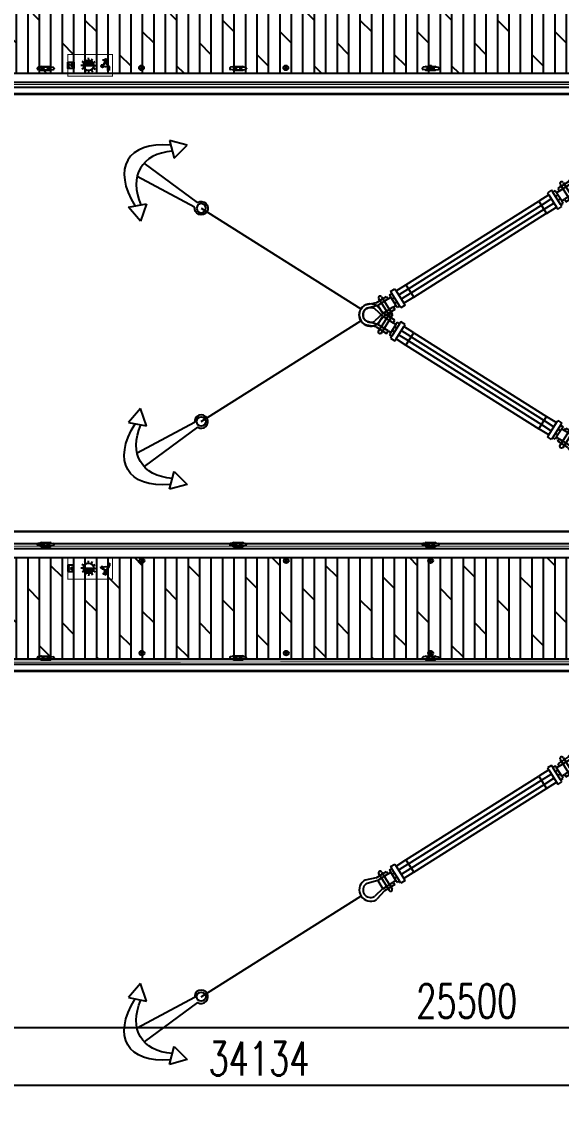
# Model space of a CAD drawing. Extents: x -18540 to 926017, y -610001 to -56924.
# Drawn here: x 65847 to 77060, y -135977 to -113362 of the extents above; entities that cross this region are included whole.
import ezdxf

# ---------------------------------------------------------------- set-up
doc = ezdxf.new("R2010")
doc.units = 0
doc.header["$LTSCALE"] = 10
doc.header["$MEASUREMENT"] = 0
for name, color, linetype in [('AECOM-园建', 2, 'Continuous'), ('W-_ANTICOLLISION防撞措施', 6, 'Continuous'), ('W-PLASTIC_RAILINGS塑木栏杆', 6, 'Continuous'), ('W-STEEL_FRAME钢架', 3, 'Continuous'), ('W-WOOD_FLOOR木地板', 30, 'Continuous'), ('系船栓', 132, 'Continuous')]:
    doc.layers.add(name, color=color, linetype=linetype)
doc.styles.add('STANDARD_T3', font='simplex.shx', dxfattribs={"width": 0.7, "bigfont": 'gbcbig.shx'})
doc.dimstyles.new('W&&200', dxfattribs={"dimtxt": 700, "dimasz": 200, "dimexe": 500, "dimexo": 600, "dimgap": 200, "dimtad": 1, "dimdec": 0, "dimzin": 0, "dimdsep": 46, "dimtxsty": 'STANDARD_T3', "dimcen": 0.09, "dimclrd": 1, "dimclre": 1, "dimclrt": 7, "dimazin": 2, "dimtfac": 1, "dimtdec": 0, "dimtix": 1, "dimtmove": 2, "dimatfit": 3, "dimfxl": 100, "dimtolj": 1, "dimtzin": 0, "dimarcsym": 0})

# ---------------------------------------------------------------- blocks, each defined once
blk = doc.blocks.new('*D133')
at = {"layer": 'Defpoints', "color": 0, "transparency": 16777216}
for p in [(60847, -123220), (89891, -123220), (87845, -124220)]:
    blk.add_point(p, dxfattribs=at)
at = {"layer": 'W-WOOD_FLOOR木地板', "color": 1, "lineweight": -2, "transparency": 16777216}
for p, q in [((89891, -123020), (89891, -122820)), ((89791, -123220), (90391, -123220)), ((89891, -124220), (89891, -123220)), ((89791, -124220), (90391, -124220)), ((89891, -124420), (89891, -124620))]:
    blk.add_line(p, q, dxfattribs=at)
at = {"layer": 'W-WOOD_FLOOR木地板', "color": 1, "transparency": 16777216}
for points in [[(89858, -123020), (89924, -123020), (89891, -123220)], [(89858, -124420), (89924, -124420), (89891, -124220)]]:
    blk.add_solid(points, dxfattribs=at)
at = {"layer": 'W-WOOD_FLOOR木地板', "color": 7, "transparency": 16777216, "insert": (89341, -123720), "char_height": 700, "attachment_point": 5, "rotation": 90, "style": 'STANDARD_T3'}
blk.add_mtext('\\A1;1000', dxfattribs=at)
blk = doc.blocks.new('*D134')
at = {"layer": 'Defpoints', "color": 0, "transparency": 16777216}
for p in [(60847, -115720), (89891, -115720), (60847, -123220)]:
    blk.add_point(p, dxfattribs=at)
at = {"layer": 'W-WOOD_FLOOR木地板', "color": 1, "lineweight": -2, "transparency": 16777216}
for p, q in [((89791, -115720), (90391, -115720)), ((89891, -123020), (89891, -115920)), ((89791, -123220), (90391, -123220))]:
    blk.add_line(p, q, dxfattribs=at)
at = {"layer": 'W-WOOD_FLOOR木地板', "color": 1, "transparency": 16777216}
for points in [[(89858, -115920), (89924, -115920), (89891, -115720)], [(89858, -123020), (89924, -123020), (89891, -123220)]]:
    blk.add_solid(points, dxfattribs=at)
at = {"layer": 'W-WOOD_FLOOR木地板', "color": 7, "transparency": 16777216, "insert": (89341, -119470), "char_height": 700, "width": 822.06, "attachment_point": 5, "rotation": 90, "style": 'STANDARD_T3'}
blk.add_mtext('\\A1;7500', dxfattribs=at)
blk = doc.blocks.new('*D135')
at = {"layer": 'Defpoints', "color": 0, "transparency": 16777216}
for p in [(62347, -114720), (89891, -114720), (60847, -115720)]:
    blk.add_point(p, dxfattribs=at)
at = {"layer": 'W-WOOD_FLOOR木地板', "color": 1, "lineweight": -2, "transparency": 16777216}
for p, q in [((89891, -114520), (89891, -114320)), ((89791, -114720), (90391, -114720)), ((89891, -115720), (89891, -114720)), ((89791, -115720), (90391, -115720)), ((89891, -115920), (89891, -116120))]:
    blk.add_line(p, q, dxfattribs=at)
at = {"layer": 'W-WOOD_FLOOR木地板', "color": 1, "transparency": 16777216}
for points in [[(89858, -114520), (89924, -114520), (89891, -114720)], [(89858, -115920), (89924, -115920), (89891, -115720)]]:
    blk.add_solid(points, dxfattribs=at)
at = {"layer": 'W-WOOD_FLOOR木地板', "color": 7, "transparency": 16777216, "insert": (89341, -115220), "char_height": 700, "attachment_point": 5, "rotation": 90, "style": 'STANDARD_T3'}
blk.add_mtext('\\A1;1000', dxfattribs=at)
blk = doc.blocks.new('*D136')
at = {"layer": 'Defpoints', "color": 0, "transparency": 16777216}
for p in [(87845, -112220), (89891, -112220), (62347, -114720)]:
    blk.add_point(p, dxfattribs=at)
at = {"layer": 'W-WOOD_FLOOR木地板', "color": 1, "lineweight": -2, "transparency": 16777216}
for p, q in [((89791, -112220), (90391, -112220)), ((89891, -114520), (89891, -112420)), ((89791, -114720), (90391, -114720))]:
    blk.add_line(p, q, dxfattribs=at)
at = {"layer": 'W-WOOD_FLOOR木地板', "color": 1, "transparency": 16777216}
for points in [[(89858, -112420), (89924, -112420), (89891, -112220)], [(89858, -114520), (89924, -114520), (89891, -114720)]]:
    blk.add_solid(points, dxfattribs=at)
at = {"layer": 'W-WOOD_FLOOR木地板', "color": 7, "transparency": 16777216, "insert": (89341, -113470), "char_height": 700, "attachment_point": 5, "rotation": 90, "style": 'STANDARD_T3'}
blk.add_mtext('\\A1;2500', dxfattribs=at)
blk = doc.blocks.new('*D127')
at = {"layer": 'Defpoints', "color": 0, "transparency": 16777216}
for p in [(53713, -132039), (87845, -132039), (87845, -135477)]:
    blk.add_point(p, dxfattribs=at)
at = {"layer": 'W-WOOD_FLOOR木地板', "color": 1, "lineweight": -2, "transparency": 16777216}
for p, q in [((53713, -135377), (53713, -135977)), ((87845, -135377), (87845, -135977)), ((53913, -135477), (87645, -135477))]:
    blk.add_line(p, q, dxfattribs=at)
at = {"layer": 'W-WOOD_FLOOR木地板', "color": 1, "transparency": 16777216}
for points in [[(53913, -135443), (53913, -135510), (53713, -135477)], [(87645, -135443), (87645, -135510), (87845, -135477)]]:
    blk.add_solid(points, dxfattribs=at)
at = {"layer": 'W-WOOD_FLOOR木地板', "color": 7, "transparency": 16777216, "insert": (70779, -134927), "char_height": 700, "attachment_point": 5, "style": 'STANDARD_T3'}
blk.add_mtext('\\A1;34134', dxfattribs=at)
blk = doc.blocks.new('A$C1404ab31')
at = {"layer": 'AECOM-园建', "color": 5}
for p, q in [((23004, 3037), (22894, 3512)), ((22894, 3512), (23361, 3370)), ((23361, 3370), (23004, 3037)), ((21855, 2376), (23608, 2503)), ((21855, 2227), (23575, 2103)), ((22978, 1625), (22868, 1150)), ((23335, 1292), (22978, 1625)), ((22868, 1150), (23335, 1292))]:
    blk.add_line(p, q, dxfattribs=at)
at = {"layer": 'AECOM-园建', "color": 7}
for p, q in [((10101, 2523), (9814, 2599)), ((16091, 2520), (16378, 2596)), ((10094, 2446), (9811, 2500)), ((10093, 2446), (10418, 2446)), ((10418, 2523), (10101, 2523)), ((10418, 2446), (10418, 2523)), ((15775, 2443), (15775, 2520)), ((15775, 2520), (16091, 2520)), ((16099, 2443), (15775, 2443)), ((16098, 2443), (16381, 2497)), ((10093, 2190), (9816, 2107)), ((10099, 2112), (9818, 2009)), ((10417, 2189), (10093, 2190)), ((15775, 2110), (15775, 2187)), ((15775, 2187), (16099, 2187)), ((16093, 2110), (15775, 2110)), ((16093, 2110), (16373, 2006)), ((16099, 2187), (16375, 2104))]:
    blk.add_line(p, q, dxfattribs=at)
at = {"layer": 'AECOM-园建', "color": 4}
for p, q in [((10093, 2190), (10093, 2446)), ((10503, 2383), (10579, 2383)), ((11015, 2382), (10707, 2382)), ((15175, 2381), (15485, 2381)), ((15690, 2380), (15613, 2380)), ((16099, 2187), (16099, 2443)), ((10503, 2254), (10579, 2254)), ((11016, 2254), (10708, 2254)), ((15176, 2252), (15484, 2252)), ((15689, 2252), (15613, 2252))]:
    blk.add_line(p, q, dxfattribs=at)
at = {"layer": 'AECOM-园建', "color": 6}
for p, q in [((10209, 2049), (10209, 2568)), ((10301, 2057), (10299, 2584)), ((15891, 2055), (15893, 2582)), ((15983, 2046), (15983, 2566))]:
    blk.add_line(p, q, dxfattribs=at)
at = {"layer": 'AECOM-园建'}
for p, q in [((10503, 2446), (10417, 2446)), ((10503, 2446), (10502, 2190)), ((10580, 2510), (10503, 2511)), ((10503, 2511), (10503, 2446)), ((10580, 2510), (10579, 2125)), ((10708, 2575), (10580, 2575)), ((10580, 2575), (10580, 2510)), ((10708, 2125), (10707, 2510)), ((10708, 2510), (10708, 2575)), ((11017, 2511), (10708, 2510)), ((15175, 2509), (11015, 2511)), ((15175, 2381), (11015, 2382)), ((11016, 2125), (11017, 2511)), ((15176, 2123), (15175, 2509)), ((15175, 2509), (15484, 2508)), ((15484, 2508), (15484, 2573)), ((15484, 2573), (15613, 2573)), ((15484, 2123), (15485, 2508)), ((15613, 2573), (15613, 2508)), ((15613, 2508), (15689, 2508)), ((15613, 2508), (15613, 2123)), ((15689, 2508), (15690, 2444)), ((15690, 2444), (15689, 2188)), ((15690, 2444), (15775, 2444)), ((5331, 2302), (9500, 2302)), ((10099, 2112), (10417, 2112)), ((10417, 2189), (10502, 2190)), ((10417, 2112), (10417, 2189)), ((10502, 2190), (10502, 2125)), ((10502, 2125), (10580, 2125)), ((10580, 2125), (10580, 2061)), ((10580, 2061), (10708, 2061)), ((10708, 2061), (10708, 2125)), ((10708, 2125), (11016, 2125)), ((15176, 2252), (11015, 2254)), ((15176, 2123), (11016, 2125)), ((15484, 2123), (15176, 2123)), ((15484, 2059), (15484, 2123)), ((15612, 2059), (15484, 2059)), ((15689, 2123), (15612, 2123)), ((15612, 2123), (15612, 2059)), ((15775, 2187), (15689, 2188)), ((15689, 2188), (15689, 2123)), ((21692, 2299), (16692, 2299))]:
    blk.add_line(p, q, dxfattribs=at)
at = {"layer": 'AECOM-园建', "color": 5}
blk.add_circle((21692, 2299), 121, dxfattribs=at)
at = {"layer": 'AECOM-园建', "color": 7}
for centre, radius, start, end in [((9800, 2302), 300, 93.2906, 265.3301), ((9789, 2502), 100, 75.19, 93.2906), ((16404, 2499), 100, 86.6579, 104.7584), ((16392, 2299), 300, 274.6184, 86.6579), ((9800, 2302), 200, 94.4761, 262.9659), ((9792, 2402), 100, 79.0739, 94.4761), ((16400, 2399), 100, 85.4723, 100.8746), ((16392, 2299), 200, 276.9826, 85.4723), ((9788, 2203), 100, 262.9659, 286.6022), ((16404, 2200), 100, 253.3463, 276.9826), ((9784, 2103), 100, 265.3301, 290.2049), ((16408, 2100), 100, 249.7436, 274.6184)]:
    blk.add_arc(centre, radius, start, end, dxfattribs=at)
at = {"layer": 'AECOM-园建', "color": 6}
for centre, radius, start, end in [((10254, 2576), 45.7, 10.5638, 190.32), ((15938, 2573), 45.7, 349.6285, 169.3847), ((10255, 2053), 46, 185.0754, 5.0754), ((15937, 2051), 46, 174.8731, 354.8731)]:
    blk.add_arc(centre, radius, start, end, dxfattribs=at)
at = {"layer": 'AECOM-园建', "color": 5}
blk.add_arc((21693, 2302), 178, 24.7518, 335.2482, dxfattribs=at)
at = {"layer": 'AECOM-园建', "color": 5, "extrusion": (0, 0, -1)}
for major_axis, ratio, start_param, end_param in [((-2789, 0), 0.481769, 2.390642, 3.92559), ((2393, 0), 0.561367, 5.641862, 6.962221)]:
    blk.add_ellipse((21227, 2364), major_axis=major_axis, ratio=ratio, start_param=start_param, end_param=end_param, dxfattribs=at)
blk = doc.blocks.new('*D130')
at = {"color": 1, "lineweight": -2, "transparency": 16777216}
for p, q in [((91689, -102720), (92289, -102720)), ((91789, -130520), (91789, -102920)), ((91689, -130720), (92289, -130720))]:
    blk.add_line(p, q, dxfattribs=at)
at = {"color": 1, "transparency": 16777216}
for points in [[(91755, -102920), (91822, -102920), (91789, -102720)], [(91755, -130520), (91822, -130520), (91789, -130720)]]:
    blk.add_solid(points, dxfattribs=at)
at = {"layer": 'Defpoints', "color": 0, "transparency": 16777216}
for p in [(60847, -102720), (91789, -102720), (60847, -130720)]:
    blk.add_point(p, dxfattribs=at)
at = {"color": 7, "transparency": 16777216, "insert": (91239, -116720), "char_height": 700, "attachment_point": 5, "rotation": 90, "style": 'STANDARD_T3'}
blk.add_mtext('\\A1;28000', dxfattribs=at)
blk = doc.blocks.new('*D143')
at = {"layer": 'Defpoints', "color": 0, "transparency": 16777216}
for p in [(87845, -126720), (60847, -127720), (89891, -127720)]:
    blk.add_point(p, dxfattribs=at)
at = {"layer": 'W-WOOD_FLOOR木地板', "color": 1, "lineweight": -2, "transparency": 16777216}
for p, q in [((89891, -126520), (89891, -126320)), ((89791, -126720), (90391, -126720)), ((89891, -126720), (89891, -127720)), ((89791, -127720), (90391, -127720)), ((89891, -127920), (89891, -128120))]:
    blk.add_line(p, q, dxfattribs=at)
at = {"layer": 'W-WOOD_FLOOR木地板', "color": 1, "transparency": 16777216}
for points in [[(89858, -126520), (89924, -126520), (89891, -126720)], [(89858, -127920), (89924, -127920), (89891, -127720)]]:
    blk.add_solid(points, dxfattribs=at)
at = {"layer": 'W-WOOD_FLOOR木地板', "color": 7, "transparency": 16777216, "insert": (89341, -127220), "char_height": 700, "attachment_point": 5, "rotation": 90, "style": 'STANDARD_T3'}
blk.add_mtext('\\A1;1000', dxfattribs=at)
blk = doc.blocks.new('*D144')
at = {"layer": 'Defpoints', "color": 0, "transparency": 16777216}
for p in [(60847, -127720), (60847, -130720), (89884, -130720)]:
    blk.add_point(p, dxfattribs=at)
at = {"layer": 'W-WOOD_FLOOR木地板', "color": 1, "lineweight": -2, "transparency": 16777216}
for p, q in [((89784, -127720), (90384, -127720)), ((89884, -127920), (89884, -130520)), ((89784, -130720), (90384, -130720))]:
    blk.add_line(p, q, dxfattribs=at)
at = {"layer": 'W-WOOD_FLOOR木地板', "color": 1, "transparency": 16777216}
for points in [[(89850, -127920), (89917, -127920), (89884, -127720)], [(89850, -130520), (89917, -130520), (89884, -130720)]]:
    blk.add_solid(points, dxfattribs=at)
at = {"layer": 'W-WOOD_FLOOR木地板', "color": 7, "transparency": 16777216, "insert": (89334, -129220), "char_height": 700, "attachment_point": 5, "rotation": 90, "style": 'STANDARD_T3'}
blk.add_mtext('\\A1;3000', dxfattribs=at)
blk = doc.blocks.new('dimaideng')
for p, q in [((564094, -312860), (564168, -312927)), ((564165, -312857), (564096, -312930))]:
    blk.add_line(p, q)
blk.add_circle((564131, -312893), 50)
blk = doc.blocks.new('*U112')
for p in [(-564131, 313854), (-564131, 311933)]:
    blk.add_blockref('dimaideng', p)
blk = doc.blocks.new('*U113')
at = {"color": 0, "linetype": 'ByBlock', "lineweight": -2, "transparency": 16777216}
for p in [(6000, 0), (9000, 0), (12000, 0)]:
    blk.add_blockref('*U112', p, dxfattribs=at)
blk = doc.blocks.new('*U108')
for p in [(-564131, 313854), (-564131, 311933)]:
    blk.add_blockref('dimaideng', p)
blk = doc.blocks.new('*U109')
at = {"color": 0, "linetype": 'ByBlock', "lineweight": -2, "transparency": 16777216}
for p in [(6000, 0), (9000, 0), (12000, 0)]:
    blk.add_blockref('*U108', p, dxfattribs=at)
blk = doc.blocks.new('*D2572')
at = {"layer": 'Defpoints', "color": 0, "transparency": 16777216}
for p in [(62347, -126720), (87847, -126720), (87847, -134279)]:
    blk.add_point(p, dxfattribs=at)
at = {"layer": 'W-WOOD_FLOOR木地板', "color": 1, "lineweight": -2, "transparency": 16777216}
for p, q in [((62347, -134179), (62347, -134779)), ((62547, -134279), (87647, -134279)), ((87847, -134179), (87847, -134779))]:
    blk.add_line(p, q, dxfattribs=at)
at = {"layer": 'W-WOOD_FLOOR木地板', "color": 1, "transparency": 16777216}
for points in [[(62547, -134245), (62547, -134312), (62347, -134279)], [(87647, -134245), (87647, -134312), (87847, -134279)]]:
    blk.add_solid(points, dxfattribs=at)
at = {"layer": 'W-WOOD_FLOOR木地板', "color": 7, "transparency": 16777216, "insert": (75097, -133729), "char_height": 700, "attachment_point": 5, "style": 'STANDARD_T3'}
blk.add_mtext('\\A1;25500', dxfattribs=at)

msp = doc.modelspace()

# ---------------------------------------------------------------- hatches: boundary and pattern name
for points in [[(67344.7, -114270.6, 1), (67129.6, -114270.6)], [(67344.7, -124726.3, -1), (67129.6, -124726.3)]]:
    msp.add_hatch(color=3).paths.add_polyline_path(points)
at = {"layer": 'W-WOOD_FLOOR木地板'}
h = msp.add_hatch(dxfattribs=at)
h.set_pattern_fill('DOLMIT', color=256, scale=300, angle=90)
h.set_pattern_definition([(90, (30020.59, -629584.35), (-238.12262, 1e-14), []), (135, (30020.6, -629584.35), (-476.2449, -476.2449), [336.7564, -673.512])])
h.paths.add_polyline_path([(62316.9, -112319.6), (60747.3, -111273.1), (60747.3, -115443.7), (62260.9, -114434.6), (87745.3, -114434.6), (87745.3, -112319.6)])
h = msp.add_hatch(dxfattribs=at)
h.set_pattern_fill('DOLMIT', color=256, scale=300, angle=90)
h.set_pattern_definition([(90, (30020.59, -641637.88), (-238.12262, 1e-14), []), (135, (30020.6, -641637.9), (-476.2449, -476.2449), [336.7564, -673.512])])
h.paths.add_polyline_path([(62316.9, -126620.5), (60747.3, -127666.9), (60747.3, -123497.6), (62278.1, -124504.6), (87745.1, -124505.7), (87745.1, -126620.5)])

# ---------------------------------------------------------------- linework, layer by layer
at = {"color": 5}
for p, q in [((66827, -114224.5), (66837.3, -114224.5)), ((66827, -114247), (66837.3, -114247)), ((66827, -114285.2), (66837.3, -114285.2)), ((66827, -114307.6), (66837.3, -114307.6)), ((66883.1, -114254.6), (66893.3, -114254.6)), ((66883.1, -114277.1), (66893.3, -114277.1)), ((66827, -124689.3), (66837.3, -124689.3)), ((66827, -124711.7), (66837.3, -124711.7)), ((66827, -124749.9), (66837.3, -124749.9)), ((66827, -124772.4), (66837.3, -124772.4)), ((66883.1, -124719.8), (66893.3, -124719.8)), ((66883.1, -124742.2), (66893.3, -124742.2))]:
    msp.add_line(p, q, dxfattribs=at)
for p, q in [((67129.6, -114270.6), (67344.7, -114270.6)), ((67129.6, -124726.3), (67344.7, -124726.3))]:
    msp.add_line(p, q)
at = {"const_width": 20}
for points in [[(66803.4, -114041.9), (67732.2, -114041.9), (67732.2, -114492.1), (66803.4, -114492.1)], [(66803.4, -124954.9), (67732.2, -124954.9), (67732.2, -124504.8), (66803.4, -124504.8)]]:
    msp.add_lwpolyline(points, close=True, dxfattribs=at)
for points in [[(66803.4, -114202.9), (66931.6, -114202.9), (66931.6, -114331.1), (66803.4, -114331.1)], [(66803.4, -124794), (66931.6, -124794), (66931.6, -124665.8), (66803.4, -124665.8)]]:
    msp.add_lwpolyline(points, close=True)
at = {"color": 0}
for points in [[(67136.5, -114211.8), (67101.7, -114190.2)], [(67178.4, -114170.1), (67156.3, -114133.1)], [(67238.9, -114153.2), (67237.1, -114109.2)], [(67294, -114167.8), (67315.6, -114133)], [(67339.5, -114213.9), (67376.4, -114191.8)], [(67121.6, -114270.9), (67077.9, -114268.7)], [(67134.7, -114327.3), (67097.8, -114349.3)], [(67180.5, -114369.3), (67158.6, -114408.1)], [(67235.3, -114388), (67237.3, -114427.9)], [(67295.9, -114371.1), (67318, -114408)], [(67337.8, -114329.3), (67376.5, -114351.1)], [(67352.7, -114270.3), (67396.5, -114268.5)], [(67180.5, -124627.5), (67158.6, -124588.7)], [(67235.3, -124608.9), (67237.3, -124569)], [(67295.9, -124625.8), (67318, -124588.9)], [(67121.6, -124726), (67077.9, -124728.2)], [(67134.7, -124669.6), (67097.8, -124647.6)], [(67136.5, -124785), (67101.7, -124806.7)], [(67178.4, -124826.8), (67156.3, -124863.7)], [(67294, -124829.1), (67315.6, -124863.9)], [(67337.8, -124667.6), (67376.5, -124645.7)], [(67339.5, -124783), (67376.4, -124805.1)], [(67352.7, -124726.6), (67396.5, -124728.4)], [(67238.9, -124843.7), (67237.1, -124887.6)]]:
    msp.add_lwpolyline(points, dxfattribs=at)
at = {"color": 3}
for points in [[(67633.5, -114163.7), (67540.2, -114163.2), (67536.5, -114154.9), (67577.6, -114144.7)], [(67599.3, -114198.6), (67571, -114197.2), (67570.4, -114209.4)], [(67571.4, -114189.1), (67571.6, -114185)], [(67599.7, -114190.5), (67571.4, -114189.1)], [(67596.3, -114178.1), (67575.8, -114181.2), (67571.6, -114185)], [(67572.6, -114164.8), (67578, -114136.7), (67594.2, -114137.5)], [(67575, -114197.4), (67575.4, -114189.3)], [(67576.6, -114165), (67575.8, -114181.2)], [(67579.9, -114181.3), (67579.5, -114189.5)], [(67592.2, -114177.9), (67591.6, -114190.1)], [(67592.8, -114165.8), (67592.2, -114177.9)], [(67633.5, -114163.7), (67633.9, -114155.6), (67594, -114141.5)], [(67594.2, -114137.5), (67597.1, -114161.9)], [(67595.3, -114198.4), (67595.7, -114190.3)], [(67596.3, -114178.1), (67600.1, -114182.3), (67599.7, -114190.5)], [(67599.3, -114198.6), (67602.8, -114211)], [(67494.5, -114266.5), (67492.9, -114298.9)], [(67513.3, -114295.8), (67492.9, -114298.9)], [(67514.7, -114267.5), (67494.5, -114266.5)], [(67498.8, -114262.6), (67496.8, -114303.1)], [(67521.2, -114300.3), (67496.8, -114303.1)], [(67519, -114263.6), (67498.8, -114262.6)], [(67514.9, -114263.4), (67513.1, -114299.9)], [(67529.8, -114292.6), (67517.6, -114292)], [(67530.8, -114272.3), (67518.6, -114271.7)], [(67519.4, -114255.5), (67531.6, -114256.1)], [(67519.4, -114255.5), (67520.8, -114308.3), (67533, -114308.9)], [(67530.8, -114272.3), (67529.8, -114292.6), (67533, -114308.9)], [(67531.6, -114256.1), (67530.8, -114272.3)], [(67539.2, -114264.6), (67531.2, -114264.2)], [(67533, -114308.9), (67537.7, -114297), (67550, -114293.6)], [(67556.2, -114249.2), (67551.6, -114261.1), (67539.2, -114264.6)], [(67619, -114292.9), (67586.2, -114299.4), (67550, -114293.6)], [(67556.2, -114249.2), (67557.2, -114229)], [(67613.7, -114235.8), (67557, -114233)], [(67565.5, -114225.3), (67557.2, -114229)], [(67613.9, -114231.8), (67557.2, -114229)], [(67565.5, -114225.3), (67566.1, -114213.2)], [(67565.5, -114225.3), (67606, -114227.3), (67613.9, -114231.8)], [(67566.1, -114213.2), (67570.4, -114209.3), (67574.2, -114213.6)], [(67602.8, -114210.9), (67570.4, -114209.3)], [(67574.2, -114213.6), (67573.6, -114225.7)], [(67574.2, -114213.6), (67594.7, -114210.5)], [(67593.9, -114226.7), (67594.7, -114210.5), (67606.8, -114211.1)], [(67606, -114227.3), (67606.8, -114211.1)], [(67632.8, -114261.1), (67617.2, -114248.1), (67613.9, -114231.8)], [(67619, -114292.9), (67631, -114297.6), (67634.4, -114309.9)], [(67632.8, -114261.1), (67656.1, -114282.6), (67667, -114307.5), (67670.5, -114319.8)], [(67634.4, -114309.9), (67634, -114318)], [(67634, -114318), (67670.5, -114319.8)], [(67635.3, -114374.9), (67635.5, -114370.9), (67635.9, -114362.7)], [(67636.1, -114358.7), (67636.3, -114354.6), (67636.7, -114346.5)], [(67636.9, -114342.5), (67637.1, -114338.4), (67637.5, -114330.3)], [(67637.7, -114326.3), (67637.9, -114322.2), (67638.1, -114318.2)], [(67639.3, -114375.1), (67638.1, -114318.2)], [(67643.4, -114375.3), (67643.6, -114371.3), (67643.8, -114367.2), (67639.9, -114362.9)], [(67640.1, -114358.9), (67640.3, -114354.8), (67640.7, -114346.7)], [(67640.9, -114342.7), (67641.1, -114338.6), (67641.5, -114330.5)], [(67641.7, -114326.5), (67641.9, -114322.4), (67642.1, -114318.4)], [(67643.4, -114375.3), (67643.6, -114371.3), (67644, -114363.1)], [(67644.2, -114359.1), (67644.4, -114355), (67644.8, -114346.9)], [(67645, -114342.9), (67645.2, -114338.8), (67645.6, -114330.7)], [(67645.8, -114326.7), (67646, -114322.6), (67646.2, -114318.6)], [(67647.4, -114375.5), (67646.2, -114318.6)], [(67648, -114363.3), (67648.2, -114359.3), (67648.8, -114347.1)], [(67649, -114343.1), (67649.2, -114339), (67649.6, -114330.9)], [(67649.8, -114326.9), (67650, -114322.8), (67650.2, -114318.8)], [(67651.5, -114375.7), (67651.9, -114367.6)], [(67651.5, -114375.7), (67651.9, -114367.6)], [(67652.1, -114363.5), (67652.3, -114359.5), (67652.7, -114351.4)], [(67652.9, -114347.3), (67653.1, -114343.3), (67653.7, -114331.1)], [(67653.9, -114327.1), (67654.1, -114323), (67654.3, -114319)], [(67655.5, -114375.9), (67654.3, -114319)], [(67659.6, -114376.1), (67659.8, -114372.1), (67655.9, -114367.8)], [(67656.1, -114363.7), (67656.3, -114359.7), (67656.7, -114351.6)], [(67656.9, -114347.5), (67657.1, -114343.5), (67657.5, -114335.4)], [(67657.7, -114331.3), (67657.9, -114327.3), (67658.3, -114319.2)], [(67659.6, -114376.1), (67660, -114368)], [(67660.2, -114363.9), (67660.4, -114359.9), (67660.8, -114351.8)], [(67661, -114347.7), (67661.2, -114343.7), (67661.6, -114335.6)], [(67661.8, -114331.5), (67662, -114327.5), (67662.4, -114319.4)], [(67663.6, -114376.3), (67662.4, -114319.4)], [(67667.7, -114376.5), (67667.9, -114372.5), (67664, -114368.2)], [(67664.2, -114364.1), (67664.4, -114360.1), (67664.8, -114352)], [(67665, -114347.9), (67665.2, -114343.9), (67665.6, -114335.8)], [(67665.8, -114331.7), (67666, -114327.7), (67666.4, -114319.6)], [(67667.7, -114376.5), (67668.1, -114368.4)], [(67668.3, -114364.3), (67668.5, -114360.3), (67668.9, -114352.2)], [(67669.1, -114348.1), (67669.3, -114344.1), (67669.7, -114336)], [(67669.9, -114331.9), (67670.1, -114327.9), (67670.5, -114319.8)], [(67494.5, -124730.4), (67492.9, -124698)], [(67513.3, -124701.1), (67492.9, -124698)], [(67514.7, -124729.4), (67494.5, -124730.4)], [(67498.8, -124734.2), (67496.8, -124693.8)], [(67521.2, -124696.6), (67496.8, -124693.8)], [(67519, -124733.2), (67498.8, -124734.2)], [(67514.9, -124733.4), (67513.1, -124697)], [(67529.8, -124704.3), (67517.6, -124704.9)], [(67530.8, -124724.5), (67518.6, -124725.1)], [(67519.4, -124741.3), (67520.8, -124688.6), (67533, -124688)], [(67519.4, -124741.3), (67531.6, -124740.7)], [(67530.8, -124724.5), (67529.8, -124704.3), (67533, -124688)], [(67531.6, -124740.7), (67530.8, -124724.5)], [(67539.2, -124732.2), (67531.2, -124732.6)], [(67533, -124688), (67537.7, -124699.9), (67550, -124703.3)], [(67556.2, -124747.7), (67551.6, -124735.7), (67539.2, -124732.2)], [(67619, -124704), (67586.2, -124697.5), (67550, -124703.3)], [(67556.2, -124747.7), (67557.2, -124767.9)], [(67613.7, -124761.1), (67557, -124763.9)], [(67613.9, -124765.1), (67557.2, -124767.9)], [(67565.5, -124771.6), (67557.2, -124767.9)], [(67565.5, -124771.6), (67606, -124769.6), (67613.9, -124765.1)], [(67565.5, -124771.6), (67566.1, -124783.7)], [(67566.1, -124783.7), (67570.4, -124787.6), (67574.2, -124783.3)], [(67602.8, -124786), (67570.4, -124787.6)], [(67599.3, -124798.3), (67571, -124799.7), (67570.4, -124787.5)], [(67599.7, -124806.4), (67571.4, -124807.8)], [(67571.4, -124807.8), (67571.6, -124811.8)], [(67596.3, -124818.7), (67575.8, -124815.7), (67571.6, -124811.8)], [(67572.6, -124832.1), (67578, -124860.2), (67594.2, -124859.4)], [(67574.2, -124783.3), (67573.6, -124771.2)], [(67574.2, -124783.3), (67594.7, -124786.4)], [(67575, -124799.5), (67575.4, -124807.6)], [(67576.6, -124831.9), (67575.8, -124815.7)], [(67579.9, -124815.5), (67579.5, -124807.4)], [(67592.2, -124818.9), (67591.6, -124806.8)], [(67592.8, -124831.1), (67592.2, -124818.9)], [(67593.9, -124770.2), (67594.7, -124786.4), (67606.8, -124785.8)], [(67595.3, -124798.5), (67595.7, -124806.6)], [(67596.3, -124818.7), (67600.1, -124814.5), (67599.7, -124806.4)], [(67599.3, -124798.3), (67602.8, -124785.9)], [(67606, -124769.6), (67606.8, -124785.8)], [(67632.8, -124735.8), (67617.2, -124748.7), (67613.9, -124765.1)], [(67619, -124704), (67631, -124699.3), (67634.4, -124687)], [(67632.8, -124735.8), (67656.1, -124714.3), (67667, -124689.4), (67670.5, -124677.1)], [(67634, -124678.9), (67670.5, -124677.1)], [(67634.4, -124687), (67634, -124678.9)], [(67635.3, -124622), (67635.5, -124626), (67635.9, -124634.1)], [(67636.1, -124638.2), (67636.3, -124642.2), (67636.7, -124650.3)], [(67636.9, -124654.4), (67637.1, -124658.4), (67637.5, -124666.6)], [(67637.7, -124670.6), (67637.9, -124674.7), (67638.1, -124678.7)], [(67639.3, -124621.8), (67638.1, -124678.7)], [(67643.4, -124621.6), (67643.6, -124625.6), (67643.8, -124629.7), (67639.9, -124633.9)], [(67640.1, -124638), (67640.3, -124642), (67640.7, -124650.1)], [(67640.9, -124654.2), (67641.1, -124658.2), (67641.5, -124666.4)], [(67641.7, -124670.4), (67641.9, -124674.5), (67642.1, -124678.5)], [(67643.4, -124621.6), (67643.6, -124625.6), (67644, -124633.7)], [(67644.2, -124637.8), (67644.4, -124641.8), (67644.8, -124649.9)], [(67645, -124654), (67645.2, -124658), (67645.6, -124666.2)], [(67645.8, -124670.2), (67646, -124674.3), (67646.2, -124678.3)], [(67647.4, -124621.4), (67646.2, -124678.3)], [(67648, -124633.5), (67648.2, -124637.6), (67648.8, -124649.7)], [(67649, -124653.8), (67649.2, -124657.8), (67649.6, -124666)], [(67649.8, -124670), (67650, -124674.1), (67650.2, -124678.1)], [(67651.5, -124621.2), (67651.9, -124629.3)], [(67651.5, -124621.2), (67651.9, -124629.3)], [(67652.1, -124633.3), (67652.3, -124637.4), (67652.7, -124645.5)], [(67652.9, -124649.5), (67653.1, -124653.6), (67653.7, -124665.8)], [(67653.9, -124669.8), (67654.1, -124673.9), (67654.3, -124677.9)], [(67655.5, -124621), (67654.3, -124677.9)], [(67659.6, -124620.8), (67659.8, -124624.8), (67655.9, -124629.1)], [(67656.1, -124633.1), (67656.3, -124637.2), (67656.7, -124645.3)], [(67656.9, -124649.3), (67657.1, -124653.4), (67657.5, -124661.5)], [(67657.7, -124665.6), (67657.9, -124669.6), (67658.3, -124677.7)], [(67659.6, -124620.8), (67660, -124628.9)], [(67660.2, -124632.9), (67660.4, -124637), (67660.8, -124645.1)], [(67661, -124649.1), (67661.2, -124653.2), (67661.6, -124661.3)], [(67661.8, -124665.4), (67662, -124669.4), (67662.4, -124677.5)], [(67663.6, -124620.6), (67662.4, -124677.5)], [(67667.7, -124620.4), (67667.9, -124624.4), (67664, -124628.7)], [(67664.2, -124632.7), (67664.4, -124636.8), (67664.8, -124644.9)], [(67665, -124648.9), (67665.2, -124653), (67665.6, -124661.1)], [(67665.8, -124665.2), (67666, -124669.2), (67666.4, -124677.3)], [(67667.7, -124620.4), (67668.1, -124628.5)], [(67668.3, -124632.5), (67668.5, -124636.6), (67668.9, -124644.7)], [(67669.1, -124648.7), (67669.3, -124652.8), (67669.7, -124660.9)], [(67669.9, -124665), (67670.1, -124669), (67670.5, -124677.1)], [(67633.5, -124833.2), (67540.2, -124833.7), (67536.5, -124842), (67577.6, -124852.2)], [(67633.5, -124833.2), (67633.9, -124841.3), (67594, -124855.4)], [(67594.2, -124859.4), (67597.1, -124835)]]:
    msp.add_lwpolyline(points, dxfattribs=at)
for points in [[(60747.3, -115443.7), (62260.9, -114434.6), (87745.3, -114434.6)], [(60747.3, -115666), (62316.9, -114619.6), (87745.3, -114619.6)], [(60747.3, -123495.4), (62260.9, -124504.6), (87745.1, -124505.7)], [(60747.3, -123497.6), (62261, -124504.6), (87745.5, -124505.7)], [(60747.3, -127666), (62316.9, -126619.6), (87745.1, -126618.4)]]:
    msp.add_lwpolyline(points)
at = {"color": 0}
for centre in [(67237.1, -114270.6), (67237.1, -124726.3)]:
    msp.add_circle(centre, 107.6, dxfattribs=at)
at = {"color": 5}
for centre, radius in [((66897.9, -114265.9), 26.5), ((66910.6, -114265.9), 5.13), ((66897.9, -124731), 26.5), ((66910.6, -124731), 5.13)]:
    msp.add_circle(centre, radius, dxfattribs=at)
for centre, start, end in [((66832.2, -114224.5), 0, 180), ((66832.2, -114247), 180, 0), ((66832.2, -114285.2), 0, 180), ((66832.2, -114307.6), 180, 0), ((66888.2, -114254.6), 0, 180), ((66888.2, -114277.1), 180, 0), ((66832.2, -124689.3), 0, 180), ((66832.2, -124711.7), 180, 0), ((66832.2, -124749.9), 0, 180), ((66832.2, -124772.4), 180, 0), ((66888.2, -124719.8), 0, 180), ((66888.2, -124742.2), 180, 0)]:
    msp.add_arc(centre, 5.13, start, end, dxfattribs=at)
at = {"layer": 'W-_ANTICOLLISION防撞措施', "color": 5, "const_width": 50}
msp.add_lwpolyline([(53530.8, -130919.6), (61047.3, -130919.6), (61047.3, -127770.8), (62407.7, -126863.9), (88045.1, -126863.9), (88045.1, -123964.1), (62407.7, -123964.1), (61047.3, -123057.1), (61047.3, -115771.8), (62407.7, -114864.9), (88045.1, -114864.9), (88045.1, -111965.1), (62407.7, -111965.1), (61047.3, -111058.1), (61047.3, -102659.8)], dxfattribs=at)
at = {"layer": 'W-PLASTIC_RAILINGS塑木栏杆', "color": 6, "const_width": 20}
msp.add_lwpolyline([(49848.1, -102776), (46384.6, -102755.9, -0.1071759), (44168.9, -106855.4, -0.1451949), (53758.8, -130669.6), (60797.3, -130669.6), (60797.3, -127697.7), (62332, -126679.2), (87795.4, -126669.4), (87781.3, -124260.8), (62332, -124270.5), (60792.5, -123234.8), (60797.3, -115690.3), (62332, -114667.2), (87806.4, -114663.1), (87795.1, -112258.8), (62338.8, -112280.5), (60797.3, -111239.9), (60797.3, -102769.8)], format="xyb", dxfattribs=at)
at = {"layer": 'W-STEEL_FRAME钢架'}
for points in [[(53713.3, -130719.6), (60847.3, -130719.6), (60847.3, -127719.6), (62347.2, -126719.6), (87845.1, -126719.6), (87845.1, -124219.6), (62347.2, -124219.6), (60847.3, -123219.6), (60847.3, -115719.6), (62347.2, -114719.6), (87845.3, -114719.6), (87845.3, -112219.6), (62347.2, -112219.6), (60847.3, -111219.6), (60847.3, -102719.8), (46327.3, -102719.8, -0.1190009), (44077, -106820.3, -0.1459322)], [(53804.3, -130619.6), (60747.3, -130619.6), (60747.3, -127666), (62316.9, -126619.6), (87745.1, -126619.6), (87745.1, -124319.6), (62316.9, -124319.6), (60747.3, -123273.1), (60747.3, -115666), (62316.9, -114619.6), (87745.3, -114619.6), (87745.3, -112319.6), (62316.9, -112319.6), (60747.3, -111273.1), (60747.3, -102819.8), (46403.5, -102819.8, -0.1149276), (44208.1, -106824.3, -0.144938)]]:
    msp.add_lwpolyline(points, format="xyb", close=True, dxfattribs=at)
at = {"layer": 'W-WOOD_FLOOR木地板'}
msp.add_lwpolyline([(60907.3, -127560.3), (60907.3, -123603.3), (62261, -124504.6), (87745.1, -124505.7), (87745.1, -126620.5), (62316.9, -126620.5)], close=True, dxfattribs=at)
at = {"layer": '系船栓'}
for p, q in [((66275.1, -114361.9), (66189.1, -114354.7)), ((66255.1, -114291.9), (66435.1, -114291.9)), ((66255.1, -114371.9), (66435.1, -114371.9)), ((66275.1, -114301.9), (66415.1, -114301.9)), ((66275.1, -114361.9), (66415.1, -114361.9)), ((66415.1, -114361.9), (66501.1, -114354.7)), ((70275.1, -114361.9), (70189.1, -114354.7)), ((70255.1, -114291.9), (70435.1, -114291.9)), ((70255.1, -114371.9), (70435.1, -114371.9)), ((70275.1, -114301.9), (70415.1, -114301.9)), ((70275.1, -114361.9), (70415.1, -114361.9)), ((70415.1, -114361.9), (70501.1, -114354.7)), ((74275.1, -114361.9), (74189.1, -114354.7)), ((74255.1, -114291.9), (74435.1, -114291.9)), ((74255.1, -114371.9), (74435.1, -114371.9)), ((74275.1, -114301.9), (74415.1, -114301.9)), ((74275.1, -114361.9), (74415.1, -114361.9)), ((74415.1, -114361.9), (74501.1, -114354.7)), ((66275.1, -124262.6), (66189.1, -124255.3)), ((66255.1, -124192.6), (66435.1, -124192.6)), ((66255.1, -124272.6), (66435.1, -124272.6)), ((66275.1, -124202.6), (66415.1, -124202.6)), ((66275.1, -124262.6), (66415.1, -124262.6)), ((66415.1, -124262.6), (66501.1, -124255.3)), ((70275.1, -124262.6), (70189.1, -124255.3)), ((70255.1, -124192.6), (70435.1, -124192.6)), ((70255.1, -124272.6), (70435.1, -124272.6)), ((70275.1, -124202.6), (70415.1, -124202.6)), ((70275.1, -124262.6), (70415.1, -124262.6)), ((70415.1, -124262.6), (70501.1, -124255.3)), ((74275.1, -124262.6), (74189.1, -124255.3)), ((74255.1, -124192.6), (74435.1, -124192.6)), ((74255.1, -124272.6), (74435.1, -124272.6)), ((74275.1, -124202.6), (74415.1, -124202.6)), ((74275.1, -124262.6), (74415.1, -124262.6)), ((74415.1, -124262.6), (74501.1, -124255.3)), ((66275.1, -126622.7), (66189.1, -126615.4)), ((66255.1, -126552.7), (66435.1, -126552.7)), ((66255.1, -126632.7), (66435.1, -126632.7)), ((66275.1, -126562.7), (66415.1, -126562.7)), ((66275.1, -126622.7), (66415.1, -126622.7)), ((66415.1, -126622.7), (66501.1, -126615.4)), ((70275.1, -126619.4), (70189.1, -126612.1)), ((70255.1, -126549.4), (70435.1, -126549.4)), ((70255.1, -126629.4), (70435.1, -126629.4)), ((70275.1, -126559.4), (70415.1, -126559.4)), ((70275.1, -126619.4), (70415.1, -126619.4)), ((70415.1, -126619.4), (70501.1, -126612.1)), ((74275.1, -126624.4), (74189.1, -126617.1)), ((74255.1, -126554.4), (74435.1, -126554.4)), ((74255.1, -126634.4), (74435.1, -126634.4)), ((74275.1, -126564.4), (74415.1, -126564.4)), ((74275.1, -126624.4), (74415.1, -126624.4)), ((74415.1, -126624.4), (74501.1, -126617.1))]:
    msp.add_line(p, q, dxfattribs=at)
for points in [[(66275.1, -114301.9), (66189.1, -114309.2)], [(66415.1, -114301.9), (66501.1, -114309.2)], [(66520.6, -114328.7), (66520.6, -114335.2)], [(70275.1, -114301.9), (70189.1, -114309.2)], [(70415.1, -114301.9), (70501.1, -114309.2)], [(70520.6, -114328.7), (70520.6, -114335.2)], [(74275.1, -114301.9), (74189.1, -114309.2)], [(74415.1, -114301.9), (74501.1, -114309.2)], [(74520.6, -114328.7), (74520.6, -114335.2)], [(66275.1, -124202.6), (66189.1, -124209.9)], [(66415.1, -124202.6), (66501.1, -124209.9)], [(66520.6, -124229.4), (66520.6, -124235.9)], [(70275.1, -124202.6), (70189.1, -124209.9)], [(70415.1, -124202.6), (70501.1, -124209.9)], [(70520.6, -124229.4), (70520.6, -124235.9)], [(74275.1, -124202.6), (74189.1, -124209.9)], [(74415.1, -124202.6), (74501.1, -124209.9)], [(74520.6, -124229.4), (74520.6, -124235.9)], [(66275.1, -126562.7), (66189.1, -126570)], [(66415.1, -126562.7), (66501.1, -126570)], [(66520.6, -126589.5), (66520.6, -126596)], [(70275.1, -126559.4), (70189.1, -126566.6)], [(70415.1, -126559.4), (70501.1, -126566.6)], [(70520.6, -126586.1), (70520.6, -126592.6)], [(74275.1, -126564.4), (74189.1, -126571.6)], [(74415.1, -126564.4), (74501.1, -126571.6)], [(74520.6, -126591.1), (74520.6, -126597.6)]]:
    msp.add_lwpolyline(points, dxfattribs=at)
for centre, radius in [((66290.1, -114331.9), 15), ((66290.1, -114331.9), 10), ((66400.1, -114331.9), 15), ((66400.1, -114331.9), 10), ((70290.1, -114331.9), 15), ((70290.1, -114331.9), 10), ((70400.1, -114331.9), 15), ((70400.1, -114331.9), 10), ((74290.1, -114331.9), 15), ((74290.1, -114331.9), 10), ((74400.1, -114331.9), 15), ((74400.1, -114331.9), 10), ((66290.1, -124232.6), 15), ((66290.1, -124232.6), 10), ((66400.1, -124232.6), 15), ((66400.1, -124232.6), 10), ((70290.1, -124232.6), 15), ((70290.1, -124232.6), 10), ((70400.1, -124232.6), 15), ((70400.1, -124232.6), 10), ((74290.1, -124232.6), 15), ((74290.1, -124232.6), 10), ((74400.1, -124232.6), 15), ((74400.1, -124232.6), 10), ((66290.1, -126592.7), 15), ((66290.1, -126592.7), 10), ((66400.1, -126592.7), 15), ((66400.1, -126592.7), 10), ((70290.1, -126589.4), 15), ((70290.1, -126589.4), 10), ((70400.1, -126589.4), 15), ((70400.1, -126589.4), 10), ((74290.1, -126594.4), 15), ((74290.1, -126594.4), 10), ((74400.1, -126594.4), 15), ((74400.1, -126594.4), 10)]:
    msp.add_circle(centre, radius, dxfattribs=at)
for centre, radius, start, end in [((66192.7, -114331.9), 23, 98.95103, 261.04897), ((66260.6, -114331.9), 40.4, 97.81349, 139.58591), ((66260.6, -114331.9), 40.4, 220.41409, 262.18651), ((66429.6, -114331.9), 40.4, 40.41409, 82.18651), ((66429.6, -114331.9), 40.4, 277.81349, 319.58591), ((66497.6, -114331.9), 23, 278.95103, 81.04897), ((70192.7, -114331.9), 23, 98.95103, 261.04897), ((70260.6, -114331.9), 40.4, 97.81349, 139.58591), ((70260.6, -114331.9), 40.4, 220.41409, 262.18651), ((70429.6, -114331.9), 40.4, 40.41409, 82.18651), ((70429.6, -114331.9), 40.4, 277.81349, 319.58591), ((70497.6, -114331.9), 23, 278.95103, 81.04897), ((74192.7, -114331.9), 23, 98.95103, 261.04897), ((74260.6, -114331.9), 40.4, 97.81349, 139.58591), ((74260.6, -114331.9), 40.4, 220.41409, 262.18651), ((74429.6, -114331.9), 40.4, 40.41409, 82.18651), ((74429.6, -114331.9), 40.4, 277.81349, 319.58591), ((74497.6, -114331.9), 23, 278.95103, 81.04897), ((66192.7, -124232.6), 23, 98.95103, 261.04897), ((66260.6, -124232.6), 40.4, 97.81349, 139.58591), ((66260.6, -124232.6), 40.4, 220.41409, 262.18651), ((66429.6, -124232.6), 40.4, 40.41409, 82.18651), ((66429.6, -124232.6), 40.4, 277.81349, 319.58591), ((66497.6, -124232.6), 23, 278.95103, 81.04897), ((70192.7, -124232.6), 23, 98.95103, 261.04897), ((70260.6, -124232.6), 40.4, 97.81349, 139.58591), ((70260.6, -124232.6), 40.4, 220.41409, 262.18651), ((70429.6, -124232.6), 40.4, 40.41409, 82.18651), ((70429.6, -124232.6), 40.4, 277.81349, 319.58591), ((70497.6, -124232.6), 23, 278.95103, 81.04897), ((74192.7, -124232.6), 23, 98.95103, 261.04897), ((74260.6, -124232.6), 40.4, 97.81349, 139.58591), ((74260.6, -124232.6), 40.4, 220.41409, 262.18651), ((74429.6, -124232.6), 40.4, 40.41409, 82.18651), ((74429.6, -124232.6), 40.4, 277.81349, 319.58591), ((74497.6, -124232.6), 23, 278.95103, 81.04897), ((66192.7, -126592.7), 23, 98.95103, 261.04897), ((66260.6, -126592.7), 40.4, 97.81349, 139.58591), ((66260.6, -126592.7), 40.4, 220.41409, 262.18651), ((66429.6, -126592.7), 40.4, 40.41409, 82.18651), ((66429.6, -126592.7), 40.4, 277.81349, 319.58591), ((66497.6, -126592.7), 23, 278.95103, 81.04897), ((70192.7, -126589.4), 23, 98.95103, 261.04897), ((70260.6, -126589.4), 40.4, 97.81349, 139.58591), ((70260.6, -126589.4), 40.4, 220.41409, 262.18651), ((70429.6, -126589.4), 40.4, 40.41409, 82.18651), ((70429.6, -126589.4), 40.4, 277.81349, 319.58591), ((70497.6, -126589.4), 23, 278.95103, 81.04897), ((74192.7, -126594.4), 23, 98.95103, 261.04897), ((74260.6, -126594.4), 40.4, 97.81349, 139.58591), ((74260.6, -126594.4), 40.4, 220.41409, 262.18651), ((74429.6, -126594.4), 40.4, 40.41409, 82.18651), ((74429.6, -126594.4), 40.4, 277.81349, 319.58591), ((74497.6, -126594.4), 23, 278.95103, 81.04897)]:
    msp.add_arc(centre, radius, start, end, dxfattribs=at)

# ---------------------------------------------------------------- block references
for name, p in [('*U109', (62336.7, -113359.8)), ('*U113', (62345.1, -125530.8))]:
    msp.add_blockref(name, p)
at = {"yscale": 0.7850825511532151, "zscale": 0.7850825511532151}
for p, xscale, rotation in [((83021.3, -111066.9), 0.7850825511532151, 212.2264653176879), ((83021.3, -127848.3), -0.7850825511532151, 327.7735346823122), ((83021.3, -123027.5), 0.7850825511532151, 212.2264653176879)]:
    msp.add_blockref('A$C1404ab31', p, dxfattribs=dict(at, xscale=xscale, rotation=rotation))

# ---------------------------------------------------------------- dimensions: what is measured, and where the dimension line sits
dim = msp.add_linear_dim(base=(91788.8, -102719.8), p1=(60847.3, -130719.6), p2=(60847.4, -102719.8), angle=90, dimstyle='W&&200', override={"dimfxlon": 1})
dim.commit()
dim.dimension.update_dxf_attribs({"geometry": '*D130', "text_midpoint": (91238.8, -116719.7)})
at = {"layer": 'W-WOOD_FLOOR木地板'}
for base, p1, p2, angle, picture, middle in [((89891.1, -112219.6), (62347.2, -114719.6), (87845.3, -112219.6), 90, '*D136', (89341.1, -113469.6)), ((89891, -114719.6), (60847.3, -115719.6), (62347.2, -114719.6), 90, '*D135', (89341, -115219.6)), ((89891, -123219.6), (87845.1, -124219.6), (60847.3, -123219.6), 90, '*D133', (89341, -123719.6)), ((89891, -127719.6), (87845.1, -126719.6), (60847.3, -127719.6), 90, '*D143', (89341, -127219.6)), ((87846.8, -134278.6), (62347.2, -126719.6), (87846.8, -126719.6), 180, '*D2572', (75097, -133728.6)), ((89883.7, -130719.6), (60847.3, -127719.6), (60847.3, -130719.6), 90, '*D144', (89333.7, -129219.6))]:
    dim = msp.add_linear_dim(base=base, p1=p1, p2=p2, angle=angle, dimstyle='W&&200', override={"dimfxlon": 1}, dxfattribs=at)
    dim.commit()
    dim.dimension.update_dxf_attribs({"geometry": picture, "text_midpoint": middle})
for base, p1, p2, angle, text, picture, middle in [((89891, -115719.6), (60847.3, -123219.6), (60847.3, -115719.6), 90, '7500', '*D134', (89341, -119469.6)), ((87845.1, -135476.8), (53713.3, -132039.4), (87845.1, -132039.4), 180, '34134', '*D127', (70779.2, -134926.8))]:
    dim = msp.add_linear_dim(base=base, p1=p1, p2=p2, angle=angle, text=text, dimstyle='W&&200', override={"dimfxlon": 1}, dxfattribs=at)
    dim.commit()
    dim.dimension.update_dxf_attribs({"geometry": picture, "text_midpoint": middle})

doc.saveas('drawing.dxf')
